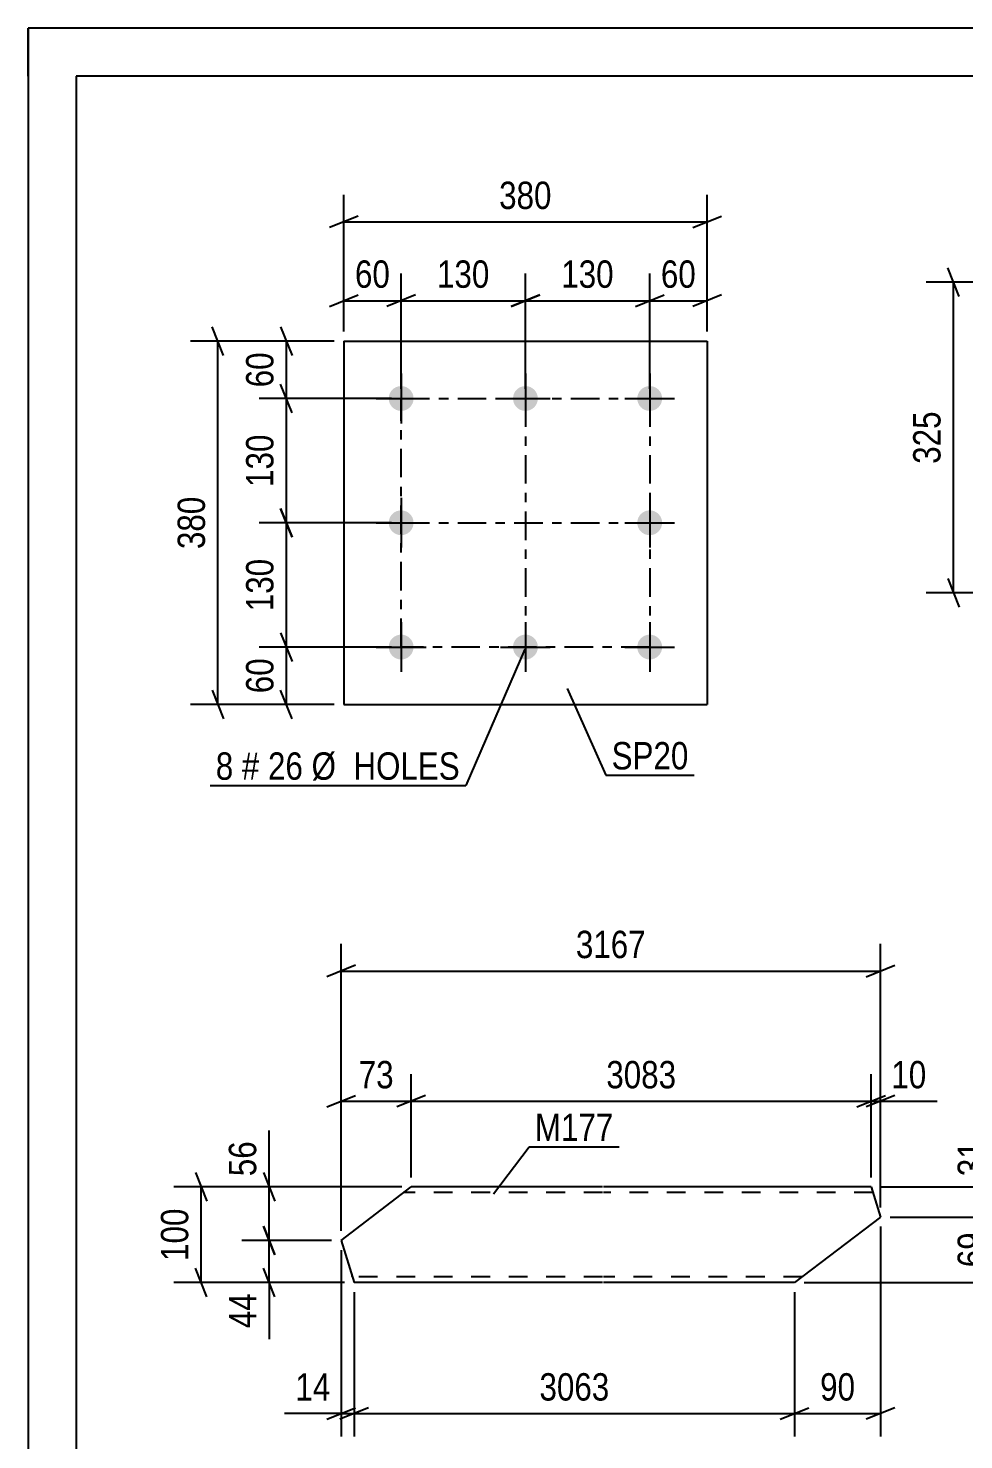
# Model space of a CAD drawing. Header units: millimetres. Extents: x 0 to 1779, y 0 to 560.
# Drawn here: x 0 to 97.9, y 149.3 to 297 of the extents above; entities that cross this region are included whole.
import ezdxf

# ---------------------------------------------------------------- set-up
doc = ezdxf.new("R2010")
doc.units = ezdxf.units.MM
doc.linetypes.add('DXK_LINE_DOT2', pattern=[3.9198, 1.9599, -1.9599])
doc.linetypes.add('DXK_LINE_DOT3', pattern=[5.9187, 2.979, -0.9799, 0.9799, -0.9799])
doc.styles.add('Arial Narrow', font='ARIALN.TTF', dxfattribs={"height": 0.2})

# ---------------------------------------------------------------- blocks, each defined once
blk = doc.blocks.new('Unknown-814185208-1135')
at = {"color": 5, "linetype": 'Continuous'}
for p, q in [((420, 297), (0, 297)), ((0, 297), (0, 0)), ((0, 292), (0, 297)), ((415, 292), (5, 292)), ((5, 292), (5, 5))]:
    blk.add_line(p, q, dxfattribs=at)
blk = doc.blocks.new('Part-814185208-6151 - 6145')
at = {"color": 2, "linetype": 'Continuous'}
for p, q in [((33.01, 264.27), (33.01, 226.27)), ((33.01, 264.27), (71.01, 264.27)), ((71.01, 264.27), (71.01, 226.27)), ((33.01, 226.27), (71.01, 226.27))]:
    blk.add_line(p, q, dxfattribs=at)
blk = doc.blocks.new('Bolt-814185208-6184 - 6145')
at = {"linetype": 'Continuous'}
for points in [[(39.01, 259.57, -1), (39.01, 256.97, -1)], [(52.01, 259.57, -1), (52.01, 256.97, -1)], [(65.01, 259.57, -1), (65.01, 256.97, -1)], [(39.01, 246.57, -1), (39.01, 243.97, -1)], [(65.01, 246.57, -1), (65.01, 243.97, -1)], [(39.01, 233.57, -1), (39.01, 230.97, -1)], [(52.01, 233.57, -1), (52.01, 230.97, -1)], [(65.01, 233.57, -1), (65.01, 230.97, -1)]]:
    blk.add_hatch(color=1, dxfattribs=at).paths.add_polyline_path(points)
at = {"color": 1, "linetype": 'Continuous'}
for p, q in [((39.01, 260.87), (39.01, 255.67)), ((52.01, 260.87), (52.01, 255.67)), ((65.01, 260.87), (65.01, 255.67)), ((36.41, 258.27), (41.61, 258.27)), ((49.41, 258.27), (54.61, 258.27)), ((62.41, 258.27), (67.61, 258.27)), ((39.01, 247.87), (39.01, 242.67)), ((65.01, 247.87), (65.01, 242.67)), ((36.41, 245.27), (41.61, 245.27)), ((62.41, 245.27), (67.61, 245.27)), ((39.01, 234.87), (39.01, 229.67)), ((52.01, 234.87), (52.01, 229.67)), ((65.01, 234.87), (65.01, 229.67)), ((36.41, 232.27), (41.61, 232.27)), ((49.41, 232.27), (54.61, 232.27)), ((62.41, 232.27), (67.61, 232.27))]:
    blk.add_line(p, q, dxfattribs=at)
blk = doc.blocks.new('Part-814185208-6588 - 6582')
at = {"color": 2, "linetype": 'Continuous'}
for p, q in [((32.73, 170.2), (40.07, 175.8)), ((60.07, 175.8), (40.07, 175.8)), ((88.18, 175.8), (60.17, 175.8)), ((88.18, 175.8), (89.16, 172.65)), ((89.16, 172.65), (80.17, 165.8)), ((32.73, 170.2), (34.1, 165.8)), ((60.07, 165.8), (34.1, 165.8)), ((80.17, 165.8), (60.17, 165.8))]:
    blk.add_line(p, q, dxfattribs=at)
at = {"color": 7, "linetype": 'DXK_LINE_DOT2'}
for p, q in [((60.07, 175.2), (39.28, 175.2)), ((88.37, 175.2), (60.17, 175.2)), ((33.9, 166.44), (33.87, 166.54)), ((33.87, 166.54), (33.9, 166.44)), ((33.9, 166.44), (33.91, 166.4)), ((33.91, 166.4), (33.9, 166.44)), ((60.07, 166.4), (33.91, 166.4)), ((80.96, 166.4), (60.17, 166.4))]:
    blk.add_line(p, q, dxfattribs=at)
blk = doc.blocks.new('Rectangle-814185208-6271 - 6145')
at = {"color": 1, "linetype": 'DXK_LINE_DOT3'}
blk.add_lwpolyline([(39.01, 258.27), (65.01, 258.27), (65.01, 232.27), (39.01, 232.27), (39.01, 258.27)], close=True, dxfattribs=at)
blk = doc.blocks.new('Line-814185208-6264 - 6145')
at = {"color": 1, "linetype": 'DXK_LINE_DOT3'}
blk.add_line((52.01, 258.27), (52.01, 232.27), dxfattribs=at)
blk = doc.blocks.new('Line-814185208-6257 - 6145')
at = {"color": 1, "linetype": 'DXK_LINE_DOT3'}
blk.add_line((39.01, 245.27), (65.01, 245.27), dxfattribs=at)
blk = doc.blocks.new('StraightDimension-814185208-6186 - 6145')
at = {"color": 7, "linetype": 'Continuous'}
for p, q in [((33.01, 265.27), (33.01, 279.59)), ((71.01, 265.27), (71.01, 279.59)), ((34.51, 277.34), (31.51, 276.14)), ((33.01, 276.74), (71.01, 276.74)), ((69.51, 276.14), (72.51, 277.34))]:
    blk.add_line(p, q, dxfattribs=at)
at = {"color": 0}
blk.add_wipeout([(55.35, 277.49), (55.35, 281.69), (48.66, 281.69), (48.66, 277.49)], dxfattribs=at)
at = {"color": 3, "style": 'Arial Narrow'}
blk.add_text('380', height=2.863, dxfattribs=at).set_placement((49.26, 278.09))
blk = doc.blocks.new('StraightDimension-814185208-6207 - 6145')
at = {"color": 7, "linetype": 'Continuous'}
for p, q in [((33.01, 265.27), (33.01, 271.35)), ((39.01, 259.27), (39.01, 271.35)), ((31.51, 267.9), (34.51, 269.1)), ((40.51, 269.1), (37.51, 267.9)), ((33.01, 268.5), (39.01, 268.5))]:
    blk.add_line(p, q, dxfattribs=at)
at = {"color": 0}
blk.add_wipeout([(38.43, 269.25), (38.43, 273.45), (33.58, 273.45), (33.58, 269.25)], dxfattribs=at)
at = {"color": 3, "style": 'Arial Narrow'}
blk.add_text('60', height=2.863, dxfattribs=at).set_placement((34.18, 269.85))
blk = doc.blocks.new('StraightDimension-814185208-11299 - 6145')
at = {"color": 7, "linetype": 'Continuous'}
for p, q in [((27.6, 243.77), (26.4, 246.77)), ((38.01, 245.27), (24.15, 245.27)), ((27, 232.27), (27, 245.27)), ((26.4, 233.77), (27.6, 230.77)), ((38.01, 232.27), (24.15, 232.27))]:
    blk.add_line(p, q, dxfattribs=at)
at = {"color": 0}
blk.add_wipeout([(26.25, 242.11), (22.05, 242.11), (22.05, 235.42), (26.25, 235.42)], dxfattribs=at)
at = {"color": 3, "style": 'Arial Narrow'}
blk.add_text('130', height=2.863, rotation=90.0002, dxfattribs=at).set_placement((25.65, 236.02))
blk = doc.blocks.new('StraightDimension-814185208-6197 - 6145')
at = {"color": 7, "linetype": 'Continuous'}
for p, q in [((65.01, 259.27), (65.01, 271.35)), ((71.01, 265.27), (71.01, 271.35)), ((63.51, 267.9), (66.51, 269.1)), ((72.51, 269.1), (69.51, 267.9)), ((65.01, 268.5), (71.01, 268.5))]:
    blk.add_line(p, q, dxfattribs=at)
at = {"color": 0}
blk.add_wipeout([(70.43, 269.25), (70.43, 273.45), (65.58, 273.45), (65.58, 269.25)], dxfattribs=at)
at = {"color": 3, "style": 'Arial Narrow'}
blk.add_text('60', height=2.863, dxfattribs=at).set_placement((66.18, 269.85))
blk = doc.blocks.new('StraightDimension-814185208-6222 - 6145')
at = {"color": 7, "linetype": 'Continuous'}
for p, q in [((20.44, 262.77), (19.24, 265.77)), ((32.01, 264.27), (16.99, 264.27)), ((19.84, 226.27), (19.84, 264.27)), ((19.24, 227.77), (20.44, 224.77)), ((32.01, 226.27), (16.99, 226.27))]:
    blk.add_line(p, q, dxfattribs=at)
at = {"color": 0}
blk.add_wipeout([(19.09, 248.61), (14.89, 248.61), (14.89, 241.92), (19.09, 241.92)], dxfattribs=at)
at = {"color": 3, "style": 'Arial Narrow'}
blk.add_text('380', height=2.863, rotation=90.0002, dxfattribs=at).set_placement((18.49, 242.52))
blk = doc.blocks.new('StraightDimension-814185208-11301 - 6145')
at = {"color": 7, "linetype": 'Continuous'}
for p, q in [((27.6, 256.77), (26.4, 259.77)), ((38.01, 258.27), (24.15, 258.27)), ((27, 245.27), (27, 258.27)), ((26.4, 246.77), (27.6, 243.77)), ((38.01, 245.27), (24.15, 245.27))]:
    blk.add_line(p, q, dxfattribs=at)
at = {"color": 0}
blk.add_wipeout([(26.25, 255.11), (22.05, 255.11), (22.05, 248.42), (26.25, 248.42)], dxfattribs=at)
at = {"color": 3, "style": 'Arial Narrow'}
blk.add_text('130', height=2.863, rotation=90.0002, dxfattribs=at).set_placement((25.65, 249.02))
blk = doc.blocks.new('StraightDimension-814185208-6233 - 6145')
at = {"color": 7, "linetype": 'Continuous'}
for p, q in [((26.4, 265.77), (27.6, 262.77)), ((32.01, 264.27), (24.15, 264.27)), ((27, 258.27), (27, 264.27)), ((27.6, 256.77), (26.4, 259.77)), ((38.01, 258.27), (24.15, 258.27))]:
    blk.add_line(p, q, dxfattribs=at)
at = {"color": 0}
blk.add_wipeout([(26.25, 263.69), (22.05, 263.69), (22.05, 258.84), (26.25, 258.84)], dxfattribs=at)
at = {"color": 3, "style": 'Arial Narrow'}
blk.add_text('60', height=2.863, rotation=90.0002, dxfattribs=at).set_placement((25.65, 259.44))
blk = doc.blocks.new('StraightDimension-814185208-6243 - 6145')
at = {"color": 7, "linetype": 'Continuous'}
for p, q in [((26.4, 233.77), (27.6, 230.77)), ((38.01, 232.27), (24.15, 232.27)), ((27, 226.27), (27, 232.27)), ((27.6, 224.77), (26.4, 227.77)), ((32.01, 226.27), (24.15, 226.27))]:
    blk.add_line(p, q, dxfattribs=at)
at = {"color": 0}
blk.add_wipeout([(26.25, 231.69), (22.05, 231.69), (22.05, 226.84), (26.25, 226.84)], dxfattribs=at)
at = {"color": 3, "style": 'Arial Narrow'}
blk.add_text('60', height=2.863, rotation=90.0002, dxfattribs=at).set_placement((25.65, 227.44))
blk = doc.blocks.new('StraightDimension-814185208-11277 - 6145')
at = {"color": 7, "linetype": 'Continuous'}
for p, q in [((39.01, 259.27), (39.01, 271.35)), ((52.01, 259.27), (52.01, 271.35)), ((40.51, 269.1), (37.51, 267.9)), ((50.51, 267.9), (53.51, 269.1)), ((39.01, 268.5), (52.01, 268.5))]:
    blk.add_line(p, q, dxfattribs=at)
at = {"color": 0}
blk.add_wipeout([(48.85, 269.25), (48.85, 273.45), (42.16, 273.45), (42.16, 269.25)], dxfattribs=at)
at = {"color": 3, "style": 'Arial Narrow'}
blk.add_text('130', height=2.863, dxfattribs=at).set_placement((42.76, 269.85))
blk = doc.blocks.new('StraightDimension-814185208-11279 - 6145')
at = {"color": 7, "linetype": 'Continuous'}
for p, q in [((52.01, 259.27), (52.01, 271.35)), ((65.01, 259.27), (65.01, 271.35)), ((53.51, 269.1), (50.51, 267.9)), ((63.51, 267.9), (66.51, 269.1)), ((52.01, 268.5), (65.01, 268.5))]:
    blk.add_line(p, q, dxfattribs=at)
at = {"color": 0}
blk.add_wipeout([(61.85, 269.25), (61.85, 273.45), (55.16, 273.45), (55.16, 269.25)], dxfattribs=at)
at = {"color": 3, "style": 'Arial Narrow'}
blk.add_text('130', height=2.863, dxfattribs=at).set_placement((55.76, 269.85))
blk = doc.blocks.new('StraightDimension-814185208-6591 - 6582')
at = {"color": 7, "linetype": 'Continuous'}
for p, q in [((17.49, 177.3), (18.69, 174.3)), ((39.07, 175.8), (15.24, 175.8)), ((18.09, 165.8), (18.09, 175.8)), ((18.69, 164.3), (17.49, 167.3)), ((33.1, 165.8), (15.24, 165.8))]:
    blk.add_line(p, q, dxfattribs=at)
at = {"color": 0}
blk.add_wipeout([(17.34, 174.14), (13.14, 174.14), (13.14, 167.46), (17.34, 167.46)], dxfattribs=at)
at = {"color": 3, "style": 'Arial Narrow'}
blk.add_text('100', height=2.863, rotation=90.0002, dxfattribs=at).set_placement((16.74, 168.06))
blk = doc.blocks.new('StraightDimension-814185208-6714 - 6582')
at = {"color": 7, "linetype": 'Continuous'}
for p, q in [((32.73, 169.2), (32.73, 149.7)), ((34.1, 164.8), (34.1, 149.7)), ((32.73, 152.1), (26.82, 152.1)), ((32.73, 152.1), (26.82, 152.1)), ((31.23, 151.5), (34.23, 152.7)), ((35.6, 152.7), (32.6, 151.5)), ((32.73, 152.1), (34.1, 152.1))]:
    blk.add_line(p, q, dxfattribs=at)
at = {"color": 0}
blk.add_wipeout([(32.2, 152.85), (32.2, 157.05), (27.35, 157.05), (27.35, 152.85)], dxfattribs=at)
at = {"color": 3, "style": 'Arial Narrow'}
blk.add_text('14', height=2.863, dxfattribs=at).set_placement((27.95, 153.45))
blk = doc.blocks.new('StraightDimension-814185208-6690 - 6582')
at = {"color": 7, "linetype": 'Continuous'}
for p, q in [((34.1, 164.8), (34.1, 149.7)), ((80.17, 164.8), (80.17, 149.7)), ((35.6, 152.7), (32.6, 151.5)), ((34.1, 152.1), (80.17, 152.1)), ((78.67, 151.5), (81.67, 152.7))]:
    blk.add_line(p, q, dxfattribs=at)
at = {"color": 0}
blk.add_wipeout([(61.39, 152.85), (61.39, 157.05), (52.88, 157.05), (52.88, 152.85)], dxfattribs=at)
at = {"color": 3, "style": 'Arial Narrow'}
blk.add_text('3063', height=2.863, dxfattribs=at).set_placement((53.48, 153.45))
blk = doc.blocks.new('StraightDimension-814185208-6647 - 6582')
at = {"color": 7, "linetype": 'Continuous'}
for p, q in [((24.6, 171.7), (25.8, 168.7)), ((31.73, 170.2), (22.35, 170.2)), ((25.2, 165.8), (25.2, 170.2)), ((25.8, 164.3), (24.6, 167.3)), ((33.1, 165.8), (22.35, 165.8)), ((25.2, 165.8), (25.2, 159.89)), ((25.2, 165.8), (25.2, 159.89))]:
    blk.add_line(p, q, dxfattribs=at)
at = {"color": 0}
blk.add_wipeout([(24.45, 165.27), (20.25, 165.27), (20.25, 160.42), (24.45, 160.42)], dxfattribs=at)
at = {"color": 3, "style": 'Arial Narrow'}
blk.add_text('44', height=2.863, rotation=90.0002, dxfattribs=at).set_placement((23.85, 161.02))
blk = doc.blocks.new('StraightDimension-814185208-6623 - 6582')
at = {"color": 7, "linetype": 'Continuous'}
for p, q in [((25.2, 175.8), (25.2, 181.7)), ((25.2, 175.8), (25.2, 181.7)), ((24.6, 177.3), (25.8, 174.3)), ((39.07, 175.8), (22.35, 175.8)), ((25.2, 170.2), (25.2, 175.8)), ((25.8, 168.7), (24.6, 171.7)), ((31.73, 170.2), (22.35, 170.2))]:
    blk.add_line(p, q, dxfattribs=at)
at = {"color": 0}
blk.add_wipeout([(24.45, 181.18), (20.25, 181.18), (20.25, 176.32), (24.45, 176.32)], dxfattribs=at)
at = {"color": 3, "style": 'Arial Narrow'}
blk.add_text('56', height=2.863, rotation=90.0002, dxfattribs=at).set_placement((23.85, 176.92))
blk = doc.blocks.new('StraightDimension-814185208-6672 - 6582')
at = {"color": 7, "linetype": 'Continuous'}
for p, q in [((89.16, 171.65), (89.16, 149.7)), ((80.17, 164.8), (80.17, 149.7)), ((78.67, 151.5), (81.67, 152.7)), ((80.17, 152.1), (89.16, 152.1)), ((90.66, 152.7), (87.66, 151.5))]:
    blk.add_line(p, q, dxfattribs=at)
at = {"color": 0}
blk.add_wipeout([(87.1, 152.85), (87.1, 157.05), (82.24, 157.05), (82.24, 152.85)], dxfattribs=at)
at = {"color": 3, "style": 'Arial Narrow'}
blk.add_text('90', height=2.863, dxfattribs=at).set_placement((82.84, 153.45))
blk = doc.blocks.new('StraightDimension-814185208-6732 - 6582')
at = {"color": 7, "linetype": 'Continuous'}
for p, q in [((100.83, 174.15), (102.03, 171.15)), ((90.16, 172.65), (103.83, 172.65)), ((101.43, 165.8), (101.43, 172.65)), ((102.03, 164.3), (100.83, 167.3)), ((81.17, 165.8), (103.83, 165.8))]:
    blk.add_line(p, q, dxfattribs=at)
at = {"color": 0}
blk.add_wipeout([(100.68, 171.65), (96.48, 171.65), (96.48, 166.8), (100.68, 166.8)], dxfattribs=at)
at = {"color": 3, "style": 'Arial Narrow'}
blk.add_text('69', height=2.863, rotation=90.0002, dxfattribs=at).set_placement((100.08, 167.4))
blk = doc.blocks.new('StraightDimension-814185208-6756 - 6582')
at = {"color": 7, "linetype": 'Continuous'}
for p, q in [((101.43, 175.8), (101.43, 181.71)), ((101.43, 175.8), (101.43, 181.71)), ((100.83, 177.3), (102.03, 174.3)), ((89.18, 175.8), (103.83, 175.8)), ((101.43, 172.65), (101.43, 175.8)), ((102.03, 171.15), (100.83, 174.15)), ((90.16, 172.65), (103.83, 172.65))]:
    blk.add_line(p, q, dxfattribs=at)
at = {"color": 0}
blk.add_wipeout([(100.68, 181.18), (96.48, 181.18), (96.48, 176.32), (100.68, 176.32)], dxfattribs=at)
at = {"color": 3, "style": 'Arial Narrow'}
blk.add_text('31', height=2.863, rotation=90.0002, dxfattribs=at).set_placement((100.08, 176.92))
blk = doc.blocks.new('StraightDimension-814185208-6781 - 6582')
at = {"color": 7, "linetype": 'Continuous'}
for p, q in [((32.73, 171.2), (32.73, 201.23)), ((89.16, 173.65), (89.16, 201.23)), ((34.23, 198.98), (31.23, 197.78)), ((32.73, 198.38), (89.16, 198.38)), ((87.66, 197.78), (90.66, 198.98))]:
    blk.add_line(p, q, dxfattribs=at)
at = {"color": 0}
blk.add_wipeout([(65.2, 199.13), (65.2, 203.33), (56.69, 203.33), (56.69, 199.13)], dxfattribs=at)
at = {"color": 3, "style": 'Arial Narrow'}
blk.add_text('3167', height=2.863, dxfattribs=at).set_placement((57.29, 199.73))
blk = doc.blocks.new('StraightDimension-814185208-6792 - 6582')
at = {"color": 7, "linetype": 'Continuous'}
for p, q in [((32.73, 171.2), (32.73, 187.61)), ((40.07, 176.8), (40.07, 187.61)), ((31.23, 184.16), (34.23, 185.36)), ((32.73, 184.76), (40.07, 184.76)), ((41.57, 185.36), (38.57, 184.16))]:
    blk.add_line(p, q, dxfattribs=at)
at = {"color": 0}
blk.add_wipeout([(38.83, 185.51), (38.83, 189.71), (33.97, 189.71), (33.97, 185.51)], dxfattribs=at)
at = {"color": 3, "style": 'Arial Narrow'}
blk.add_text('73', height=2.863, dxfattribs=at).set_placement((34.57, 186.11))
blk = doc.blocks.new('StraightDimension-814185208-6809 - 6582')
at = {"color": 7, "linetype": 'Continuous'}
for p, q in [((40.07, 176.8), (40.07, 187.61)), ((88.18, 176.8), (88.18, 187.61)), ((41.57, 185.36), (38.57, 184.16)), ((40.07, 184.76), (88.18, 184.76)), ((86.68, 184.16), (89.68, 185.36))]:
    blk.add_line(p, q, dxfattribs=at)
at = {"color": 0}
blk.add_wipeout([(68.38, 185.51), (68.38, 189.71), (59.87, 189.71), (59.87, 185.51)], dxfattribs=at)
at = {"color": 3, "style": 'Arial Narrow'}
blk.add_text('3083', height=2.863, dxfattribs=at).set_placement((60.47, 186.11))
blk = doc.blocks.new('StraightDimension-814185208-6833 - 6582')
at = {"color": 7, "linetype": 'Continuous'}
for p, q in [((88.18, 176.8), (88.18, 187.61)), ((89.16, 173.65), (89.16, 187.61)), ((86.68, 184.16), (89.68, 185.36)), ((90.66, 185.36), (87.66, 184.16)), ((88.18, 184.76), (89.16, 184.76)), ((89.16, 184.76), (95.07, 184.76)), ((89.16, 184.76), (95.07, 184.76))]:
    blk.add_line(p, q, dxfattribs=at)
at = {"color": 0}
blk.add_wipeout([(94.55, 185.51), (94.55, 189.71), (89.69, 189.71), (89.69, 185.51)], dxfattribs=at)
at = {"color": 3, "style": 'Arial Narrow'}
blk.add_text('10', height=2.863, dxfattribs=at).set_placement((90.29, 186.11))
blk = doc.blocks.new('StraightDimension-814185208-6040 - 5938')
at = {"color": 7, "linetype": 'Continuous'}
for p, q in [((97.38, 268.94), (96.18, 271.94)), ((110.14, 270.44), (93.93, 270.44)), ((96.78, 237.94), (96.78, 270.44)), ((96.18, 239.44), (97.38, 236.44)), ((110.14, 237.94), (93.93, 237.94))]:
    blk.add_line(p, q, dxfattribs=at)
at = {"color": 0}
blk.add_wipeout([(96.03, 257.53), (91.83, 257.53), (91.83, 250.84), (96.03, 250.84)], dxfattribs=at)
at = {"color": 3, "style": 'Arial Narrow'}
blk.add_text('325', height=2.863, rotation=90.0002, dxfattribs=at).set_placement((95.43, 251.44))
blk = doc.blocks.new('Mark-814185208-6147 - 6145')
at = {"color": 0}
blk.add_wipeout([(69.07, 219.47), (69.07, 222.47), (61.03, 222.47), (61.03, 219.47)], dxfattribs=at)
blk.add_wipeout([(69.07, 219.47), (69.07, 222.47), (61.03, 222.47), (61.03, 219.47)], dxfattribs=at)
at = {"color": 30, "linetype": 'Continuous'}
for p, q in [((56.37, 227.93), (60.43, 218.87)), ((60.43, 218.87), (69.67, 218.87))]:
    blk.add_line(p, q, dxfattribs=at)
at = {"color": 3, "style": 'Arial Narrow'}
blk.add_text('SP20', height=2.863, dxfattribs=at).set_placement((61.03, 219.47))
blk = doc.blocks.new('Mark-814185208-6180 - 6145')
at = {"color": 0}
for points in [[(21.45, 218.39), (21.45, 221.39), (19.62, 221.39), (19.62, 218.39)], [(24.18, 218.39), (24.18, 221.39), (22.35, 221.39), (22.35, 218.39)], [(28.74, 218.39), (28.74, 221.39), (25.08, 221.39), (25.08, 218.39)], [(45.16, 218.39), (45.16, 221.39), (29.64, 221.39), (29.64, 218.39)]]:
    blk.add_wipeout(points, dxfattribs=at)
for points in [[(21.45, 218.39), (21.45, 221.39), (19.62, 221.39), (19.62, 218.39)], [(24.18, 218.39), (24.18, 221.39), (22.35, 221.39), (22.35, 218.39)], [(28.74, 218.39), (28.74, 221.39), (25.08, 221.39), (25.08, 218.39)], [(45.16, 218.39), (45.16, 221.39), (29.64, 221.39), (29.64, 218.39)]]:
    blk.add_wipeout(points, dxfattribs=at)
at = {"color": 7, "linetype": 'Continuous'}
for p in [(51.95, 232.04), (19.02, 217.79)]:
    blk.add_line(p, (45.76, 217.79), dxfattribs=at)
at = {"color": 3, "style": 'Arial Narrow'}
for s, height, p in [('8', 2.86, (19.62, 218.39)), ('#', 2.86, (22.35, 218.39)), ('26', 2.863, (25.08, 218.39)), ('Ø  HOLES', 2.863, (29.64, 218.39))]:
    blk.add_text(s, height=height, dxfattribs=at).set_placement(p)
blk = doc.blocks.new('Mark-814185208-6584 - 6582')
at = {"color": 0}
blk.add_wipeout([(61.22, 180.59), (61.22, 183.59), (53, 183.59), (53, 180.59)], dxfattribs=at)
blk.add_wipeout([(61.22, 180.59), (61.22, 183.59), (53, 183.59), (53, 180.59)], dxfattribs=at)
at = {"color": 30, "linetype": 'Continuous'}
for p, q in [((48.68, 175.08), (52.4, 179.99)), ((52.4, 179.99), (61.82, 179.99))]:
    blk.add_line(p, q, dxfattribs=at)
at = {"color": 3, "style": 'Arial Narrow'}
blk.add_text('M177', height=2.863, dxfattribs=at).set_placement((53, 180.59))

msp = doc.modelspace()

# ---------------------------------------------------------------- block references
for name in ['Unknown-814185208-1135', 'Part-814185208-6151 - 6145', 'Bolt-814185208-6184 - 6145', 'Rectangle-814185208-6271 - 6145', 'Line-814185208-6264 - 6145', 'Line-814185208-6257 - 6145', 'Part-814185208-6588 - 6582']:
    msp.add_blockref(name, (0, 0))

# ---------------------------------------------------------------- next in the draw order: block references
for name in ['StraightDimension-814185208-6186 - 6145', 'StraightDimension-814185208-6040 - 5938', 'StraightDimension-814185208-11299 - 6145', 'Mark-814185208-6147 - 6145', 'StraightDimension-814185208-6591 - 6582']:
    msp.add_blockref(name, (0, 0))

# ---------------------------------------------------------------- next in the draw order: block references
for name in ['StraightDimension-814185208-6207 - 6145', 'StraightDimension-814185208-6197 - 6145', 'StraightDimension-814185208-6714 - 6582']:
    msp.add_blockref(name, (0, 0))

# ---------------------------------------------------------------- next in the draw order: block references
for name in ['StraightDimension-814185208-6222 - 6145', 'StraightDimension-814185208-6690 - 6582']:
    msp.add_blockref(name, (0, 0))

# ---------------------------------------------------------------- next in the draw order: block references
for name in ['StraightDimension-814185208-11301 - 6145', 'StraightDimension-814185208-6243 - 6145', 'StraightDimension-814185208-6647 - 6582', 'StraightDimension-814185208-6672 - 6582']:
    msp.add_blockref(name, (0, 0))

# ---------------------------------------------------------------- next in the draw order: block references
for name in ['StraightDimension-814185208-6233 - 6145', 'Mark-814185208-6180 - 6145', 'StraightDimension-814185208-6623 - 6582', 'StraightDimension-814185208-6732 - 6582']:
    msp.add_blockref(name, (0, 0))

# ---------------------------------------------------------------- next in the draw order: block references
for name in ['StraightDimension-814185208-11277 - 6145', 'StraightDimension-814185208-6756 - 6582']:
    msp.add_blockref(name, (0, 0))

# ---------------------------------------------------------------- next in the draw order: block references
for name in ['StraightDimension-814185208-11279 - 6145', 'StraightDimension-814185208-6781 - 6582']:
    msp.add_blockref(name, (0, 0))

# ---------------------------------------------------------------- next in the draw order: block references
msp.add_blockref('StraightDimension-814185208-6792 - 6582', (0, 0))

# ---------------------------------------------------------------- next in the draw order: block references
msp.add_blockref('StraightDimension-814185208-6809 - 6582', (0, 0))

# ---------------------------------------------------------------- next in the draw order: block references
for name in ['StraightDimension-814185208-6833 - 6582', 'Mark-814185208-6584 - 6582']:
    msp.add_blockref(name, (0, 0))

doc.saveas('drawing.dxf')
